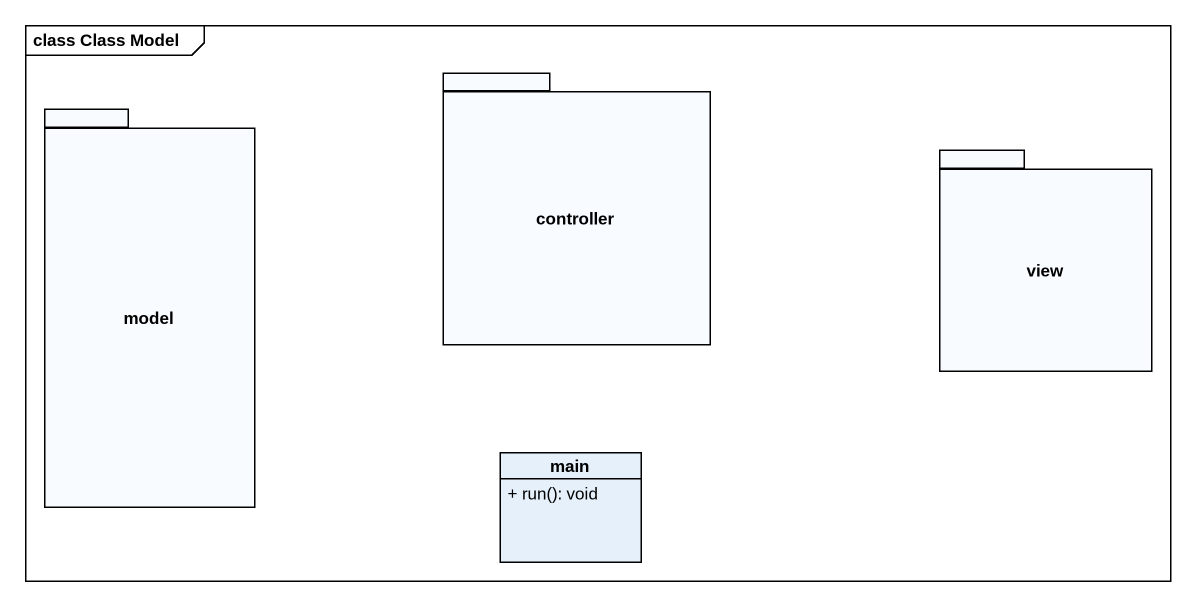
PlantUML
@startuml
mainframe class Class Model
hide circle
hide empty members
skinparam classAttributeIconSize 0
package model {
}
package controller {
}
package view {
}
class main {
  + run(): void
}
@enduml
